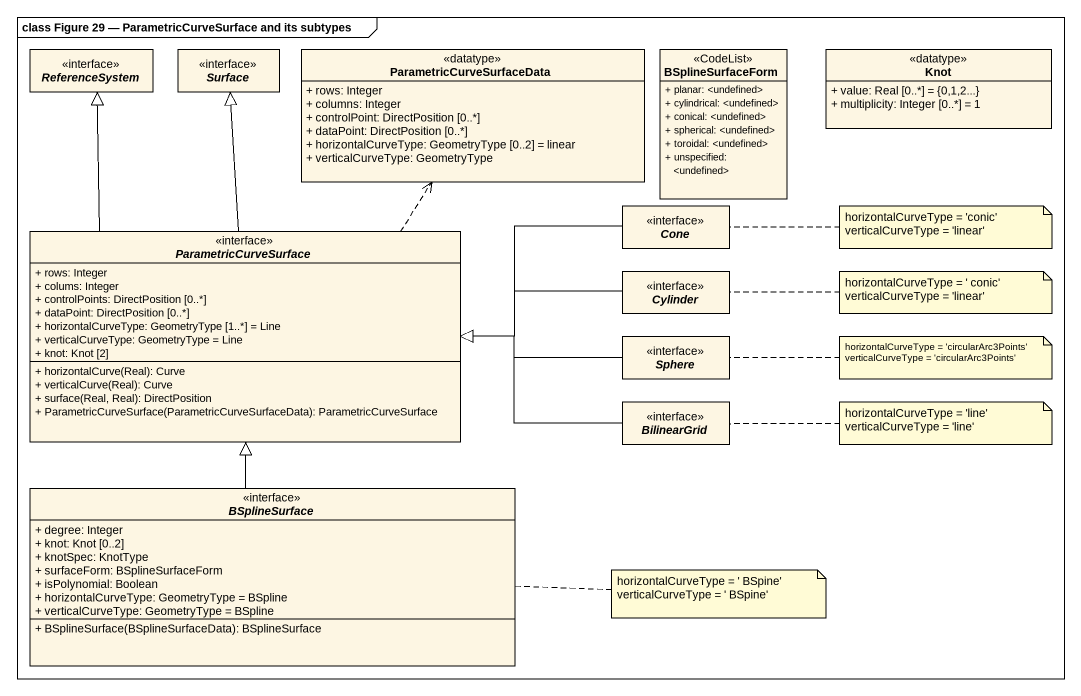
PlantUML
@startuml
mainframe class Figure 29 — ParametricCurveSurface and its subtypes
hide circle
hide empty members
skinparam classAttributeIconSize 0
interface ReferenceSystem
interface Surface
class ParametricCurveSurfaceData <<datatype>> {
  + rows: Integer
  + columns: Integer
  + controlPoint: DirectPosition [0..*]
  + dataPoint: DirectPosition [0..*]
  + horizontalCurveType: GeometryType [0..2] = linear
  + verticalCurveType: GeometryType
}
class BSplineSurfaceForm <<CodeList>> {
  + planar: <undefined>
  + cylindrical: <undefined>
  + conical: <undefined>
  + spherical: <undefined>
  + toroidal: <undefined>
  + unspecified: <undefined>
}
class Knot <<datatype>> {
  + value: Real [0..*] = {0,1,2...}
  + multiplicity: Integer [0..*] = 1
}
interface ParametricCurveSurface {
  + rows: Integer
  + colums: Integer
  + controlPoints: DirectPosition [0..*]
  + dataPoint: DirectPosition [0..*]
  + horizontalCurveType: GeometryType [1..*] = Line
  + verticalCurveType: GeometryType = Line
  + knot: Knot [2]
  + horizontalCurve(Real): Curve
  + verticalCurve(Real): Curve
  + surface(Real, Real): DirectPosition
  + ParametricCurveSurface(ParametricCurveSurfaceData): ParametricCurveSurface
}
interface Cone
interface Cylinder
interface Sphere
interface BilinearGrid
interface BSplineSurface {
  + degree: Integer
  + knot: Knot [0..2]
  + knotSpec: KnotType
  + surfaceForm: BSplineSurfaceForm
  + isPolynomial: Boolean
  + horizontalCurveType: GeometryType = BSpline
  + verticalCurveType: GeometryType = BSpline
  + BSplineSurface(BSplineSurfaceData): BSplineSurface
}
ParametricCurveSurface -up-|> ReferenceSystem
ParametricCurveSurface -up-|> Surface
ParametricCurveSurface .up.> ParametricCurveSurfaceData
Cone -left-|> ParametricCurveSurface
Cylinder -left-|> ParametricCurveSurface
Sphere -left-|> ParametricCurveSurface
BilinearGrid -left-|> ParametricCurveSurface
BSplineSurface -up-|> ParametricCurveSurface
note right of Cone
  horizontalCurveType = 'conic'
  verticalCurveType = 'linear'
end note
note right of Cylinder
  horizontalCurveType = ' conic'
  verticalCurveType = 'linear'
end note
note right of Sphere
  horizontalCurveType = 'circularArc3Points'
  verticalCurveType = 'circularArc3Points'
end note
note right of BilinearGrid
  horizontalCurveType = 'line'
  verticalCurveType = 'line'
end note
note right of BSplineSurface
  horizontalCurveType = ' BSpine'
  verticalCurveType = ' BSpine'
end note
@enduml
